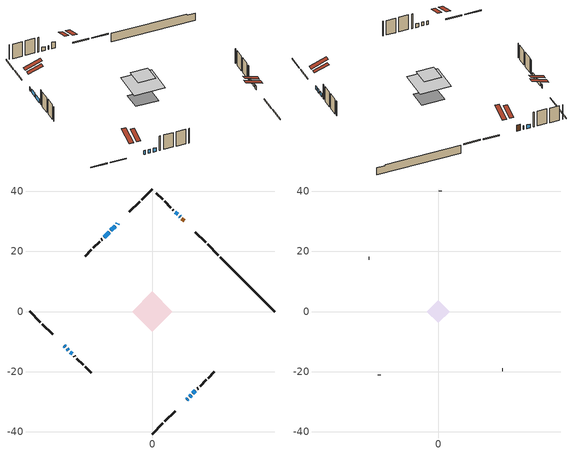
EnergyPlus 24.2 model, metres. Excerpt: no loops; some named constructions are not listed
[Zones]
conditioned space
 floor adiabatic (AdiabaticFloorConstruction): -6.68,0 0,6.68 6.68,0 0,-6.68 z2.74
 floor foundation (Slab1 construction): -4.53,0.43 -0.43,4.53 4.53,-0.43 0.43,-4.53 z-2.44
 wall outside (RimJoist1 construction): 0,-40.72 3.56,-37.17 / -40.72,0 -37.17,-3.56 / 0,40.72 -3.56,37.17 / 21.96,18.76 18.4,22.32 z0.3:0.6
 wall outside (RimJoist2 construction): 4.21,-36.51 7.61,-33.12 / -36.51,-4.21 -33.12,-7.61 / -4.21,36.51 -7.61,33.12 / 17.75,22.97 14.35,26.37 z0.3:0.6
 wall outside (AdiabaticWallConstruction 1): 10.57,30.15 9.89,30.83 z0.3:2.33
 wall outside (AdiabaticWallConstruction): -11.39,29.33 -11.71,29.01 / 11.39,-29.33 11.78,-28.94 / 9.23,31.49 9.08,31.64 / -29.33,-11.39 -28.97,-11.75 / 12.44,-28.29 12.89,-27.83 / -12.37,28.35 -13.72,27 / 8.43,32.29 7.71,33.01 / -28.32,-12.41 -27.9,-12.82 / -27.24,-13.48 -26.6,-14.13 / -14.37,26.35 -15.99,24.73 / 13.54,-27.18 14.35,-26.37 z0.3:1.52
 wall outside (Wall1 construction): 15.01,-25.71 15.24,-25.49 / -25.94,-14.78 -25.71,-15.01 / -16.65,24.07 -16.87,23.85 / 7.05,33.67 6.82,33.9 z0.3:5.18
 wall outside (Wall2 construction): 15.89,-24.83 17.95,-22.77 / -25.06,-15.67 -23,-17.72 / -17.53,23.19 -19.59,21.13 / 6.17,34.56 4.11,36.61 z0.3:5.18
 wall outside (Wall3 construction): 18.61,-22.11 20.66,-20.06 / -22.34,-18.38 -20.29,-20.43 / -20.25,20.47 -22.3,18.43 / 3.45,37.27 1.4,39.32 z0.3:5.18
 wall foundation (FoundationWall1 construction): 22.62,18.1,-2.44 22.62,18.1,0.3 38.91,1.81,0.3 38.91,1.81,-0.04 40.72,0,-0.04 40.72,0,-2.44
 window (WindowConstruction 7): -11.39,29.33 -11.71,29.01 z0.3:1.52
 window (WindowConstruction 6): 11.39,-29.33 11.78,-28.94 z0.3:1.52
 window (WindowConstruction 9): 9.23,31.49 9.08,31.64 z0.3:1.52
 window (WindowConstruction 10): -29.33,-11.39 -28.97,-11.75 z0.3:1.52
 window (WindowConstruction 8): 12.44,-28.28 12.89,-27.84 z0.3:1.52
 window (WindowConstruction): -12.37,28.35 -13.72,27.01 z0.3:1.52
 window (WindowConstruction 1): 8.43,32.29 7.71,33.01 z0.3:1.52
 window (WindowConstruction 2): -28.32,-12.41 -27.9,-12.82 z0.3:1.52
 window (WindowConstruction 3): -27.24,-13.48 -26.6,-14.12 z0.3:1.52
 window (WindowConstruction 4): -14.37,26.35 -15.99,24.73 z0.3:1.52
 window (WindowConstruction 5): 13.54,-27.18 14.35,-26.37 z0.3:1.52
 door (Door): 10.57,30.15 9.89,30.83 z0.3:2.33
 ceiling adiabatic (AdiabaticFloorConstruction): 0,-6.68 6.68,0 0,6.68 -6.68,0 z2.74
 roof outside (Roof2 construction): 10.73,-29.99,5.18 7.56,-26.82,6.67 6.73,-27.66,6.67 9.9,-30.82,5.18; -29.99,-10.73,5.18 -26.82,-7.56,6.67 -27.66,-6.73,6.67 -30.82,-9.9,5.18; -10.73,29.99,5.18 -7.56,26.82,6.67 -6.73,27.66,6.67 -9.9,30.82,5.18; 11.23,29.49,5.18 8.06,26.33,6.67 8.89,25.49,6.67 12.06,28.66,5.18
attic - vented
 floor to conditioned space (Floor1 construction Reversed): -3.81,0 0,3.81 3.81,0 0,-3.81 z5.18
 wall outside (Wall4 construction): 21.32,-19.41 21.4,-19.32 / -19.63,-21.09 -19.55,-21.18 / -22.95,17.77 -23.04,17.68 / 0.74,39.98 0.66,40.06 z0.3:5.18
 roof outside (Roof1 construction): 9.24,-31.48,5.18 5.53,-27.77,6.92 4.56,-28.75,6.92 8.26,-32.46,5.18; -31.48,-9.24,5.18 -27.77,-5.53,6.92 -28.75,-4.56,6.92 -32.46,-8.26,5.18; -9.24,31.48,5.18 -5.53,27.77,6.92 -4.56,28.75,6.92 -8.26,32.46,5.18; 12.72,28,5.18 9.01,24.29,6.92 9.99,23.32,6.92 13.7,27.03,5.18
[Material] Roughness=Rough; Thermal Absorptance=0.9
Name | Thickness {m} | Conductivity {W/m-K} | Density {kg/m3} | Specific Heat {J/kg-K} | Solar Absorptance | Visible Absorptance
ceiling loosefill ins | 0.254 | 0.0480833 | 16.02 | 1046.75 | 0.7 | 0.7
ceiling stud and cavity | 0.1397 | 0.140668 | 65.682 | 1177.47 | 0.7 | 0.7
gypsum board | 0.0127 | 0.160291 | 801 | 837.4 | 0.6 | 0.6
[Construction]
Floor1 construction: ceiling loosefill ins, ceiling stud and cavity, gypsum board
[EnergyManagementSystem:Program]
unmet_hours_program: Set htg_unmet_hours = 0; Set clg_unmet_hours = 0; Set unit_htg_unmet_hours = 0; If ((DayOfYear >= 1) && (DayOfYear <= 365)); Set unit_htg_unmet_hours = unit_htg_unmet_hours + conditioned_space_htg_unmet_s; If unit_htg_unmet_hours > htg_unmet_hours; Set htg_unmet_hours = unit_htg_unmet_hours; EndIf; EndIf
water_heater_EC_adj: If WarmupFlag == 0; Set dhw_e_cons = water_heater_energy + water_heater_on_cycle_parasitic + water_heater_off_cycle_parasitic; Set water_heater_ec_adj_act = 0.0 * dhw_e_cons / 1; EndIf
[EnergyManagementSystem:ProgramCallingManager]
component_loads_program_calling_manager: EndOfZoneTimestepAfterZoneReporting; component_loads_program
fridge_schedule_program_calling_manager: BeginZoneTimestepAfterInitHeatBalance; fridge_schedule_program
furnace_supply_fan_disaggregate_program_calling_manager: EndOfSystemTimestepBeforeHVACReporting; furnace_supply_fan_disaggregate_program
infil_program_calling_manager: BeginZoneTimestepAfterInitHeatBalance; infil_program
natural_vent_program_calling_manager: BeginZoneTimestepAfterInitHeatBalance; natural_vent_program
total_airflows_program_calling_manager: EndOfZoneTimestepAfterZoneReporting; total_airflows_program
total_loads_program_calling_manager: EndOfZoneTimestepAfterZoneReporting; total_loads_program
unmet_hours_program_calling_manager: EndOfZoneTimestepBeforeZoneReporting; unmet_hours_program
water_heater_EC_adj_ProgramManager: EndOfSystemTimestepBeforeHVACReporting; water_heater_EC_adj
[EnergyManagementSystem:OutputVariable] Type of Data in Variable=Summed
Name | EMS Variable | Update Frequency | EMS Program or Subroutine | Units
furnace supply fan disaggregate htg primary | furnace_supply_fan_primary_htg | SystemTimestep | furnace_supply_fan_disaggregate_program | J
loads_htg_tot_peakload_outvar; loads_htg_tot_annual_outvar; Energy Management System Output Variable 1; Energy Management System Output Variable 45 | loads_htg_tot | ZoneTimestep | total_loads_program | J
loads_clg_tot_peakload_outvar; loads_clg_tot_annual_outvar; Energy Management System Output Variable 2; Energy Management System Output Variable 46 | loads_clg_tot | ZoneTimestep | total_loads_program | J
htg_unmet_hours_annual_outvar; Energy Management System Output Variable 3 | htg_unmet_hours | ZoneTimestep | unmet_hours_program | hr
clg_unmet_hours_annual_outvar; Energy Management System Output Variable 4 | clg_unmet_hours | ZoneTimestep | unmet_hours_program | hr
loads_htg_roofs_annual_outvar; Energy Management System Output Variable 5 | loads_htg_roofs | ZoneTimestep | component_loads_program | J
loads_htg_ceilings_annual_outvar; Energy Management System Output Variable 6 | loads_htg_ceilings | ZoneTimestep | component_loads_program | J
loads_htg_walls_annual_outvar; Energy Management System Output Variable 7 | loads_htg_walls | ZoneTimestep | component_loads_program | J
loads_htg_rim_joists_annual_outvar; Energy Management System Output Variable 8 | loads_htg_rim_joists | ZoneTimestep | component_loads_program | J
loads_htg_foundation_walls_annual_outvar; Energy Management System Output Variable 9 | loads_htg_foundation_walls | ZoneTimestep | component_loads_program | J
loads_htg_doors_annual_outvar; Energy Management System Output Variable 10 | loads_htg_doors | ZoneTimestep | component_loads_program | J
loads_htg_windows_conduction_annual_outvar; Energy Management System Output Variable 11 | loads_htg_windows_conduction | ZoneTimestep | component_loads_program | J
loads_htg_windows_solar_annual_outvar; Energy Management System Output Variable 12 | loads_htg_windows_solar | ZoneTimestep | component_loads_program | J
loads_htg_skylights_conduction_annual_outvar; Energy Management System Output Variable 13 | loads_htg_skylights_conduction | ZoneTimestep | component_loads_program | J
loads_htg_skylights_solar_annual_outvar; Energy Management System Output Variable 14 | loads_htg_skylights_solar | ZoneTimestep | component_loads_program | J
loads_htg_floors_annual_outvar; Energy Management System Output Variable 15 | loads_htg_floors | ZoneTimestep | component_loads_program | J
loads_htg_slabs_annual_outvar; Energy Management System Output Variable 16 | loads_htg_slabs | ZoneTimestep | component_loads_program | J
loads_htg_internal_mass_annual_outvar; Energy Management System Output Variable 17 | loads_htg_internal_mass | ZoneTimestep | component_loads_program | J
loads_htg_infil_annual_outvar; Energy Management System Output Variable 18 | loads_htg_infil | ZoneTimestep | component_loads_program | J
loads_htg_natvent_annual_outvar; Energy Management System Output Variable 19 | loads_htg_natvent | ZoneTimestep | component_loads_program | J
loads_htg_mechvent_annual_outvar; Energy Management System Output Variable 20 | loads_htg_mechvent | ZoneTimestep | component_loads_program | J
loads_htg_whf_annual_outvar; Energy Management System Output Variable 21 | loads_htg_whf | ZoneTimestep | component_loads_program | J
loads_htg_ducts_annual_outvar; Energy Management System Output Variable 22 | loads_htg_ducts | ZoneTimestep | component_loads_program | J
loads_htg_intgains_annual_outvar; Energy Management System Output Variable 23 | loads_htg_intgains | ZoneTimestep | component_loads_program | J
loads_htg_lighting_annual_outvar; Energy Management System Output Variable 24 | loads_htg_lighting | ZoneTimestep | component_loads_program | J
loads_clg_roofs_annual_outvar; Energy Management System Output Variable 25 | loads_clg_roofs | ZoneTimestep | component_loads_program | J
loads_clg_ceilings_annual_outvar; Energy Management System Output Variable 26 | loads_clg_ceilings | ZoneTimestep | component_loads_program | J
loads_clg_walls_annual_outvar; Energy Management System Output Variable 27 | loads_clg_walls | ZoneTimestep | component_loads_program | J
loads_clg_rim_joists_annual_outvar; Energy Management System Output Variable 28 | loads_clg_rim_joists | ZoneTimestep | component_loads_program | J
loads_clg_foundation_walls_annual_outvar; Energy Management System Output Variable 29 | loads_clg_foundation_walls | ZoneTimestep | component_loads_program | J
loads_clg_doors_annual_outvar; Energy Management System Output Variable 30 | loads_clg_doors | ZoneTimestep | component_loads_program | J
loads_clg_windows_conduction_annual_outvar; Energy Management System Output Variable 31 | loads_clg_windows_conduction | ZoneTimestep | component_loads_program | J
loads_clg_windows_solar_annual_outvar; Energy Management System Output Variable 32 | loads_clg_windows_solar | ZoneTimestep | component_loads_program | J
loads_clg_skylights_conduction_annual_outvar; Energy Management System Output Variable 33 | loads_clg_skylights_conduction | ZoneTimestep | component_loads_program | J
loads_clg_skylights_solar_annual_outvar; Energy Management System Output Variable 34 | loads_clg_skylights_solar | ZoneTimestep | component_loads_program | J
loads_clg_floors_annual_outvar; Energy Management System Output Variable 35 | loads_clg_floors | ZoneTimestep | component_loads_program | J
loads_clg_slabs_annual_outvar; Energy Management System Output Variable 36 | loads_clg_slabs | ZoneTimestep | component_loads_program | J
loads_clg_internal_mass_annual_outvar; Energy Management System Output Variable 37 | loads_clg_internal_mass | ZoneTimestep | component_loads_program | J
loads_clg_infil_annual_outvar; Energy Management System Output Variable 38 | loads_clg_infil | ZoneTimestep | component_loads_program | J
loads_clg_natvent_annual_outvar; Energy Management System Output Variable 39 | loads_clg_natvent | ZoneTimestep | component_loads_program | J
loads_clg_mechvent_annual_outvar; Energy Management System Output Variable 40 | loads_clg_mechvent | ZoneTimestep | component_loads_program | J
loads_clg_whf_annual_outvar; Energy Management System Output Variable 41 | loads_clg_whf | ZoneTimestep | component_loads_program | J
loads_clg_ducts_annual_outvar; Energy Management System Output Variable 42 | loads_clg_ducts | ZoneTimestep | component_loads_program | J
loads_clg_intgains_annual_outvar; Energy Management System Output Variable 43 | loads_clg_intgains | ZoneTimestep | component_loads_program | J
loads_clg_lighting_annual_outvar; Energy Management System Output Variable 44 | loads_clg_lighting | ZoneTimestep | component_loads_program | J
[Schedule:Day:Interval]
interior lighting schedule day 1: No, 01:00, 0.100909, 04:00, 0.0840909, 05:00, 0.0925, 06:00, 0.151364, 07:00, 0.252273, 08:00, 0.319545, 10:00, 0.344773, 11:00, 0.327955, 12:00, 0.311136, 13:00, 0.302727, 14:00, 0.294318, 15:00, 0.311136, 16:00, 0.344773, 17:00, 0.420455, 18:00, 0.546591, 19:00, 0.723182, 20:00, 0.891364, 21:00, 0.925, 22:00, 0.664318, 23:00, 0.336364, 24:00, 0.151364
interior lighting schedule day 2: No, 01:00, 0.0927273, 04:00, 0.0772727, 05:00, 0.085, 06:00, 0.139091, 07:00, 0.231818, 08:00, 0.293636, 10:00, 0.316818, 11:00, 0.301364, 12:00, 0.285909, 13:00, 0.278182, 14:00, 0.270455, 15:00, 0.285909, 16:00, 0.316818, 17:00, 0.386364, 18:00, 0.502273, 19:00, 0.664545, 20:00, 0.819091, 21:00, 0.85, 22:00, 0.610455, 23:00, 0.309091, 24:00, 0.139091
interior lighting schedule day 3: No, 01:00, 0.0845455, 04:00, 0.0704545, 05:00, 0.0775, 06:00, 0.126818, 07:00, 0.211364, 08:00, 0.267727, 10:00, 0.288864, 11:00, 0.274773, 12:00, 0.260682, 13:00, 0.253636, 14:00, 0.246591, 15:00, 0.260682, 16:00, 0.288864, 17:00, 0.352273, 18:00, 0.457955, 19:00, 0.605909, 20:00, 0.746818, 21:00, 0.775, 22:00, 0.556591, 23:00, 0.281818, 24:00, 0.126818
interior lighting schedule day 4: No, 01:00, 0.0763636, 04:00, 0.0636364, 05:00, 0.07, 06:00, 0.114545, 07:00, 0.190909, 08:00, 0.241818, 10:00, 0.260909, 11:00, 0.248182, 12:00, 0.235455, 13:00, 0.229091, 14:00, 0.222727, 15:00, 0.235455, 16:00, 0.260909, 17:00, 0.318182, 18:00, 0.413636, 19:00, 0.547273, 20:00, 0.674545, 21:00, 0.7, 22:00, 0.502727, 23:00, 0.254545, 24:00, 0.114545
interior lighting schedule day 5: No, 01:00, 0.0727273, 04:00, 0.0606061, 05:00, 0.0666667, 06:00, 0.109091, 07:00, 0.181818, 08:00, 0.230303, 10:00, 0.248485, 11:00, 0.236364, 12:00, 0.224242, 13:00, 0.218182, 14:00, 0.212121, 15:00, 0.224242, 16:00, 0.248485, 17:00, 0.30303, 18:00, 0.393939, 19:00, 0.521212, 20:00, 0.642424, 21:00, 0.666667, 22:00, 0.478788, 23:00, 0.242424, 24:00, 0.109091
interior lighting schedule day 6: No, 01:00, 0.0745455, 04:00, 0.0621212, 05:00, 0.0683333, 06:00, 0.111818, 07:00, 0.186364, 08:00, 0.236061, 10:00, 0.254697, 11:00, 0.242273, 12:00, 0.229848, 13:00, 0.223636, 14:00, 0.217424, 15:00, 0.229848, 16:00, 0.254697, 17:00, 0.310606, 18:00, 0.403788, 19:00, 0.534242, 20:00, 0.658485, 21:00, 0.683333, 22:00, 0.490758, 23:00, 0.248485, 24:00, 0.111818
interior lighting schedule day 7: No, 01:00, 0.08, 04:00, 0.0666667, 05:00, 0.0733333, 06:00, 0.12, 07:00, 0.2, 08:00, 0.253333, 10:00, 0.273333, 11:00, 0.26, 12:00, 0.246667, 13:00, 0.24, 14:00, 0.233333, 15:00, 0.246667, 16:00, 0.273333, 17:00, 0.333333, 18:00, 0.433333, 19:00, 0.573333, 20:00, 0.706667, 21:00, 0.733333, 22:00, 0.526667, 23:00, 0.266667, 24:00, 0.12
interior lighting schedule day 8: No, 01:00, 0.0890909, 04:00, 0.0742424, 05:00, 0.0816667, 06:00, 0.133636, 07:00, 0.222727, 08:00, 0.282121, 10:00, 0.304394, 11:00, 0.289545, 12:00, 0.274697, 13:00, 0.267273, 14:00, 0.259848, 15:00, 0.274697, 16:00, 0.304394, 17:00, 0.371212, 18:00, 0.482576, 19:00, 0.638485, 20:00, 0.78697, 21:00, 0.816667, 22:00, 0.586515, 23:00, 0.29697, 24:00, 0.133636
interior lighting schedule day 9: No, 01:00, 0.0972727, 04:00, 0.0810606, 05:00, 0.0891667, 06:00, 0.145909, 07:00, 0.243182, 08:00, 0.30803, 10:00, 0.332348, 11:00, 0.316136, 12:00, 0.299924, 13:00, 0.291818, 14:00, 0.283712, 15:00, 0.299924, 16:00, 0.332348, 17:00, 0.405303, 18:00, 0.526894, 19:00, 0.697121, 20:00, 0.859242, 21:00, 0.891667, 22:00, 0.640379, 23:00, 0.324242, 24:00, 0.145909
interior lighting schedule day 10: No, 01:00, 0.105455, 04:00, 0.0878788, 05:00, 0.0966667, 06:00, 0.158182, 07:00, 0.263636, 08:00, 0.333939, 10:00, 0.360303, 11:00, 0.342727, 12:00, 0.325152, 13:00, 0.316364, 14:00, 0.307576, 15:00, 0.325152, 16:00, 0.360303, 17:00, 0.439394, 18:00, 0.571212, 19:00, 0.755758, 20:00, 0.931515, 21:00, 0.966667, 22:00, 0.694242, 23:00, 0.351515, 24:00, 0.158182
interior lighting schedule day 11: No, 01:00, 0.109091, 04:00, 0.0909091, 05:00, 0.1, 06:00, 0.163636, 07:00, 0.272727, 08:00, 0.345455, 10:00, 0.372727, 11:00, 0.354545, 12:00, 0.336364, 13:00, 0.327273, 14:00, 0.318182, 15:00, 0.336364, 16:00, 0.372727, 17:00, 0.454545, 18:00, 0.590909, 19:00, 0.781818, 20:00, 0.963636, 21:00, 1, 22:00, 0.718182, 23:00, 0.363636, 24:00, 0.163636
occupants schedule day: No, 05:00, 0.426829, 06:00, 0.719512, 07:00, 1, 08:00, 0.670732, 09:00, 0.329268, 14:00, 0.170732, 15:00, 0.231707, 16:00, 0.329268, 17:00, 0.5, 18:00, 0.670732, 19:00, 0.829268, 21:00, 1, 22:00, 0.853659, 23:00, 0.646341, 24:00, 0.426829
occupants schedule default day; clothes dryer schedule default day; cooking range schedule default day; misc plug loads schedule default day; general water use schedule default day; clothes dryer exhaust 0 schedule default day; cooling season schedule day; cooling season schedule day 2; cooling season schedule default day; exterior lighting schedule default day; natural vent schedule default day: No, 24:00, 0
clothes dryer schedule day; clothes dryer exhaust 0 schedule day: No, 01:00, 0.123457, 02:00, 0.0740741, 03:00, 0.0493827, 04:00, 0.0246914, 05:00, 0.0493827, 06:00, 0.0740741, 07:00, 0.197531, 08:00, 0.395062, 09:00, 0.592593, 10:00, 0.839506, 11:00, 0.962963, 12:00, 1, 13:00, 0.91358, 14:00, 0.82716, 15:00, 0.716049, 16:00, 0.753086, 17:00, 0.679012, 18:00, 0.666667, 20:00, 0.62963, 21:00, 0.641975, 22:00, 0.666667, 23:00, 0.54321, 24:00, 0.296296
cooking range schedule day: No, 05:00, 0.0597015, 06:00, 0.11194, 07:00, 0.171642, 08:00, 0.291045, 11:00, 0.343284, 12:00, 0.402985, 13:00, 0.462687, 14:00, 0.343284, 15:00, 0.291045, 16:00, 0.402985, 17:00, 0.567164, 18:00, 1, 19:00, 0.850746, 20:00, 0.432836, 21:00, 0.291045, 22:00, 0.231343, 23:00, 0.171642, 24:00, 0.11194
misc plug loads schedule day: No, 06:00, 0.705882, 07:00, 0.745098, 08:00, 0.803922, 15:00, 0.823529, 16:00, 0.862745, 17:00, 0.921569, 18:00, 0.980392, 19:00, 1, 20:00, 0.980392, 21:00, 0.941176, 22:00, 0.862745, 23:00, 0.784314, 24:00, 0.72549
general water use schedule day: No, 01:00, 0.315068, 03:00, 0.287671, 04:00, 0.342466, 05:00, 0.369863, 06:00, 0.520548, 07:00, 0.60274, 08:00, 0.534247, 10:00, 0.506849, 11:00, 0.465753, 14:00, 0.479452, 15:00, 0.534247, 16:00, 0.589041, 17:00, 0.69863, 18:00, 0.876712, 19:00, 0.890411, 20:00, 0.986301, 21:00, 1, 22:00, 0.863014, 23:00, 0.616438, 24:00, 0.465753
cooling season schedule day 1: No, 24:00, 1
exterior lighting schedule day: No, 01:00, 0.566667, 03:00, 0.524167, 05:00, 0.495833, 06:00, 0.5525, 07:00, 0.623333, 08:00, 0.580833, 09:00, 0.439167, 10:00, 0.354167, 12:00, 0.34, 13:00, 0.354167, 14:00, 0.396667, 15:00, 0.425, 16:00, 0.495833, 17:00, 0.623333, 18:00, 0.793333, 19:00, 0.906667, 20:00, 0.963333, 21:00, 0.991667, 22:00, 0.920833, 23:00, 0.793333, 24:00, 0.665833
exterior lighting schedule day 1: No, 01:00, 0.528571, 03:00, 0.488929, 05:00, 0.4625, 06:00, 0.515357, 07:00, 0.581429, 08:00, 0.541786, 09:00, 0.409643, 10:00, 0.330357, 12:00, 0.317143, 13:00, 0.330357, 14:00, 0.37, 15:00, 0.396429, 16:00, 0.4625, 17:00, 0.581429, 18:00, 0.74, 19:00, 0.845714, 20:00, 0.898571, 21:00, 0.925, 22:00, 0.858929, 23:00, 0.74, 24:00, 0.621071
exterior lighting schedule day 10: No, 01:00, 0.552381, 03:00, 0.510952, 05:00, 0.483333, 06:00, 0.538571, 07:00, 0.607619, 08:00, 0.56619, 09:00, 0.428095, 10:00, 0.345238, 12:00, 0.331429, 13:00, 0.345238, 14:00, 0.386667, 15:00, 0.414286, 16:00, 0.483333, 17:00, 0.607619, 18:00, 0.773333, 19:00, 0.88381, 20:00, 0.939048, 21:00, 0.966667, 22:00, 0.897619, 23:00, 0.773333, 24:00, 0.649048
exterior lighting schedule day 11: No, 01:00, 0.571429, 03:00, 0.528571, 05:00, 0.5, 06:00, 0.557143, 07:00, 0.628571, 08:00, 0.585714, 09:00, 0.442857, 10:00, 0.357143, 12:00, 0.342857, 13:00, 0.357143, 14:00, 0.4, 15:00, 0.428571, 16:00, 0.5, 17:00, 0.628571, 18:00, 0.8, 19:00, 0.914286, 20:00, 0.971429, 21:00, 1, 22:00, 0.928571, 23:00, 0.8, 24:00, 0.671429
exterior lighting schedule day 2: No, 01:00, 0.485714, 03:00, 0.449286, 05:00, 0.425, 06:00, 0.473571, 07:00, 0.534286, 08:00, 0.497857, 09:00, 0.376429, 10:00, 0.303571, 12:00, 0.291429, 13:00, 0.303571, 14:00, 0.34, 15:00, 0.364286, 16:00, 0.425, 17:00, 0.534286, 18:00, 0.68, 19:00, 0.777143, 20:00, 0.825714, 21:00, 0.85, 22:00, 0.789286, 23:00, 0.68, 24:00, 0.570714
exterior lighting schedule day 3: No, 01:00, 0.442857, 03:00, 0.409643, 05:00, 0.3875, 06:00, 0.431786, 07:00, 0.487143, 08:00, 0.453929, 09:00, 0.343214, 10:00, 0.276786, 12:00, 0.265714, 13:00, 0.276786, 14:00, 0.31, 15:00, 0.332143, 16:00, 0.3875, 17:00, 0.487143, 18:00, 0.62, 19:00, 0.708571, 20:00, 0.752857, 21:00, 0.775, 22:00, 0.719643, 23:00, 0.62, 24:00, 0.520357
exterior lighting schedule day 4: No, 01:00, 0.4, 03:00, 0.37, 05:00, 0.35, 06:00, 0.39, 07:00, 0.44, 08:00, 0.41, 09:00, 0.31, 10:00, 0.25, 12:00, 0.24, 13:00, 0.25, 14:00, 0.28, 15:00, 0.3, 16:00, 0.35, 17:00, 0.44, 18:00, 0.56, 19:00, 0.64, 20:00, 0.68, 21:00, 0.7, 22:00, 0.65, 23:00, 0.56, 24:00, 0.47
exterior lighting schedule day 5: No, 01:00, 0.380952, 03:00, 0.352381, 05:00, 0.333333, 06:00, 0.371429, 07:00, 0.419048, 08:00, 0.390476, 09:00, 0.295238, 10:00, 0.238095, 12:00, 0.228571, 13:00, 0.238095, 14:00, 0.266667, 15:00, 0.285714, 16:00, 0.333333, 17:00, 0.419048, 18:00, 0.533333, 19:00, 0.609524, 20:00, 0.647619, 21:00, 0.666667, 22:00, 0.619048, 23:00, 0.533333, 24:00, 0.447619
exterior lighting schedule day 6: No, 01:00, 0.390476, 03:00, 0.36119, 05:00, 0.341667, 06:00, 0.380714, 07:00, 0.429524, 08:00, 0.400238, 09:00, 0.302619, 10:00, 0.244048, 12:00, 0.234286, 13:00, 0.244048, 14:00, 0.273333, 15:00, 0.292857, 16:00, 0.341667, 17:00, 0.429524, 18:00, 0.546667, 19:00, 0.624762, 20:00, 0.66381, 21:00, 0.683333, 22:00, 0.634524, 23:00, 0.546667, 24:00, 0.45881
exterior lighting schedule day 7: No, 01:00, 0.419048, 03:00, 0.387619, 05:00, 0.366667, 06:00, 0.408571, 07:00, 0.460952, 08:00, 0.429524, 09:00, 0.324762, 10:00, 0.261905, 12:00, 0.251429, 13:00, 0.261905, 14:00, 0.293333, 15:00, 0.314286, 16:00, 0.366667, 17:00, 0.460952, 18:00, 0.586667, 19:00, 0.670476, 20:00, 0.712381, 21:00, 0.733333, 22:00, 0.680952, 23:00, 0.586667, 24:00, 0.492381
exterior lighting schedule day 8: No, 01:00, 0.466667, 03:00, 0.431667, 05:00, 0.408333, 06:00, 0.455, 07:00, 0.513333, 08:00, 0.478333, 09:00, 0.361667, 10:00, 0.291667, 12:00, 0.28, 13:00, 0.291667, 14:00, 0.326667, 15:00, 0.35, 16:00, 0.408333, 17:00, 0.513333, 18:00, 0.653333, 19:00, 0.746667, 20:00, 0.793333, 21:00, 0.816667, 22:00, 0.758333, 23:00, 0.653333, 24:00, 0.548333
exterior lighting schedule day 9: No, 01:00, 0.509524, 03:00, 0.47131, 05:00, 0.445833, 06:00, 0.496786, 07:00, 0.560476, 08:00, 0.522262, 09:00, 0.394881, 10:00, 0.318452, 12:00, 0.305714, 13:00, 0.318452, 14:00, 0.356667, 15:00, 0.382143, 16:00, 0.445833, 17:00, 0.560476, 18:00, 0.713333, 19:00, 0.815238, 20:00, 0.86619, 21:00, 0.891667, 22:00, 0.827976, 23:00, 0.713333, 24:00, 0.59869
[Schedule:Week:Daily]
clothes dryer exhaust 0 schedule Week Rule - Jan1-Dec31: clothes dryer exhaust 0 schedule day, clothes dryer exhaust 0 schedule day, clothes dryer exhaust 0 schedule day, clothes dryer exhaust 0 schedule day, clothes dryer exhaust 0 schedule day, clothes dryer exhaust 0 schedule day, clothes dryer exhaust 0 schedule day, clothes dryer exhaust 0 schedule default day, clothes dryer exhaust 0 schedule default day, clothes dryer exhaust 0 schedule default day, clothes dryer exhaust 0 schedule default day, clothes dryer exhaust 0 schedule default day
cooling season schedule Week Rule - Jan1-May26: cooling season schedule day, cooling season schedule day, cooling season schedule day, cooling season schedule day, cooling season schedule day, cooling season schedule day, cooling season schedule day, cooling season schedule default day, cooling season schedule default day, cooling season schedule default day, cooling season schedule default day, cooling season schedule default day
cooling season schedule Week Rule - May27-Jun2: cooling season schedule day, cooling season schedule day, cooling season schedule day, cooling season schedule day, cooling season schedule day, cooling season schedule day 1, cooling season schedule day 1, cooling season schedule default day, cooling season schedule default day, cooling season schedule default day, cooling season schedule default day, cooling season schedule default day
cooling season schedule Week Rule - Jun3-Sep29: cooling season schedule day 1, cooling season schedule day 1, cooling season schedule day 1, cooling season schedule day 1, cooling season schedule day 1, cooling season schedule day 1, cooling season schedule day 1, cooling season schedule default day, cooling season schedule default day, cooling season schedule default day, cooling season schedule default day, cooling season schedule default day
cooling season schedule Week Rule - Sep30-Oct6: cooling season schedule day 1, cooling season schedule day 2, cooling season schedule day 2, cooling season schedule day 2, cooling season schedule day 2, cooling season schedule day 2, cooling season schedule day 2, cooling season schedule default day, cooling season schedule default day, cooling season schedule default day, cooling season schedule default day, cooling season schedule default day
cooling season schedule Week Rule - Oct7-Dec31: cooling season schedule day 2, cooling season schedule day 2, cooling season schedule day 2, cooling season schedule day 2, cooling season schedule day 2, cooling season schedule day 2, cooling season schedule day 2, cooling season schedule default day, cooling season schedule default day, cooling season schedule default day, cooling season schedule default day, cooling season schedule default day
natural vent schedule Week Rule - Jan1-Dec31: natural vent schedule default day, natural vent schedule default day, natural vent schedule default day, natural vent schedule default day, natural vent schedule default day, natural vent schedule default day, natural vent schedule default day, natural vent schedule default day, natural vent schedule default day, natural vent schedule default day, natural vent schedule default day, natural vent schedule default day
[Schedule:Year]
clothes dryer exhaust 0 schedule: clothes dryer exhaust 0 schedule Week Rule - Jan1-Dec31, 1, 1, 12, 31
cooling season schedule: cooling season schedule Week Rule - Jan1-May26, 1, 1, 5, 26, cooling season schedule Week Rule - May27-Jun2, 5, 27, 6, 2, cooling season schedule Week Rule - Jun3-Sep29, 6, 3, 9, 29, cooling season schedule Week Rule - Sep30-Oct6, 9, 30, 10, 6, cooling season schedule Week Rule - Oct7-Dec31, 10, 7, 12, 31
natural vent schedule: natural vent schedule Week Rule - Jan1-Dec31, 1, 1, 12, 31
